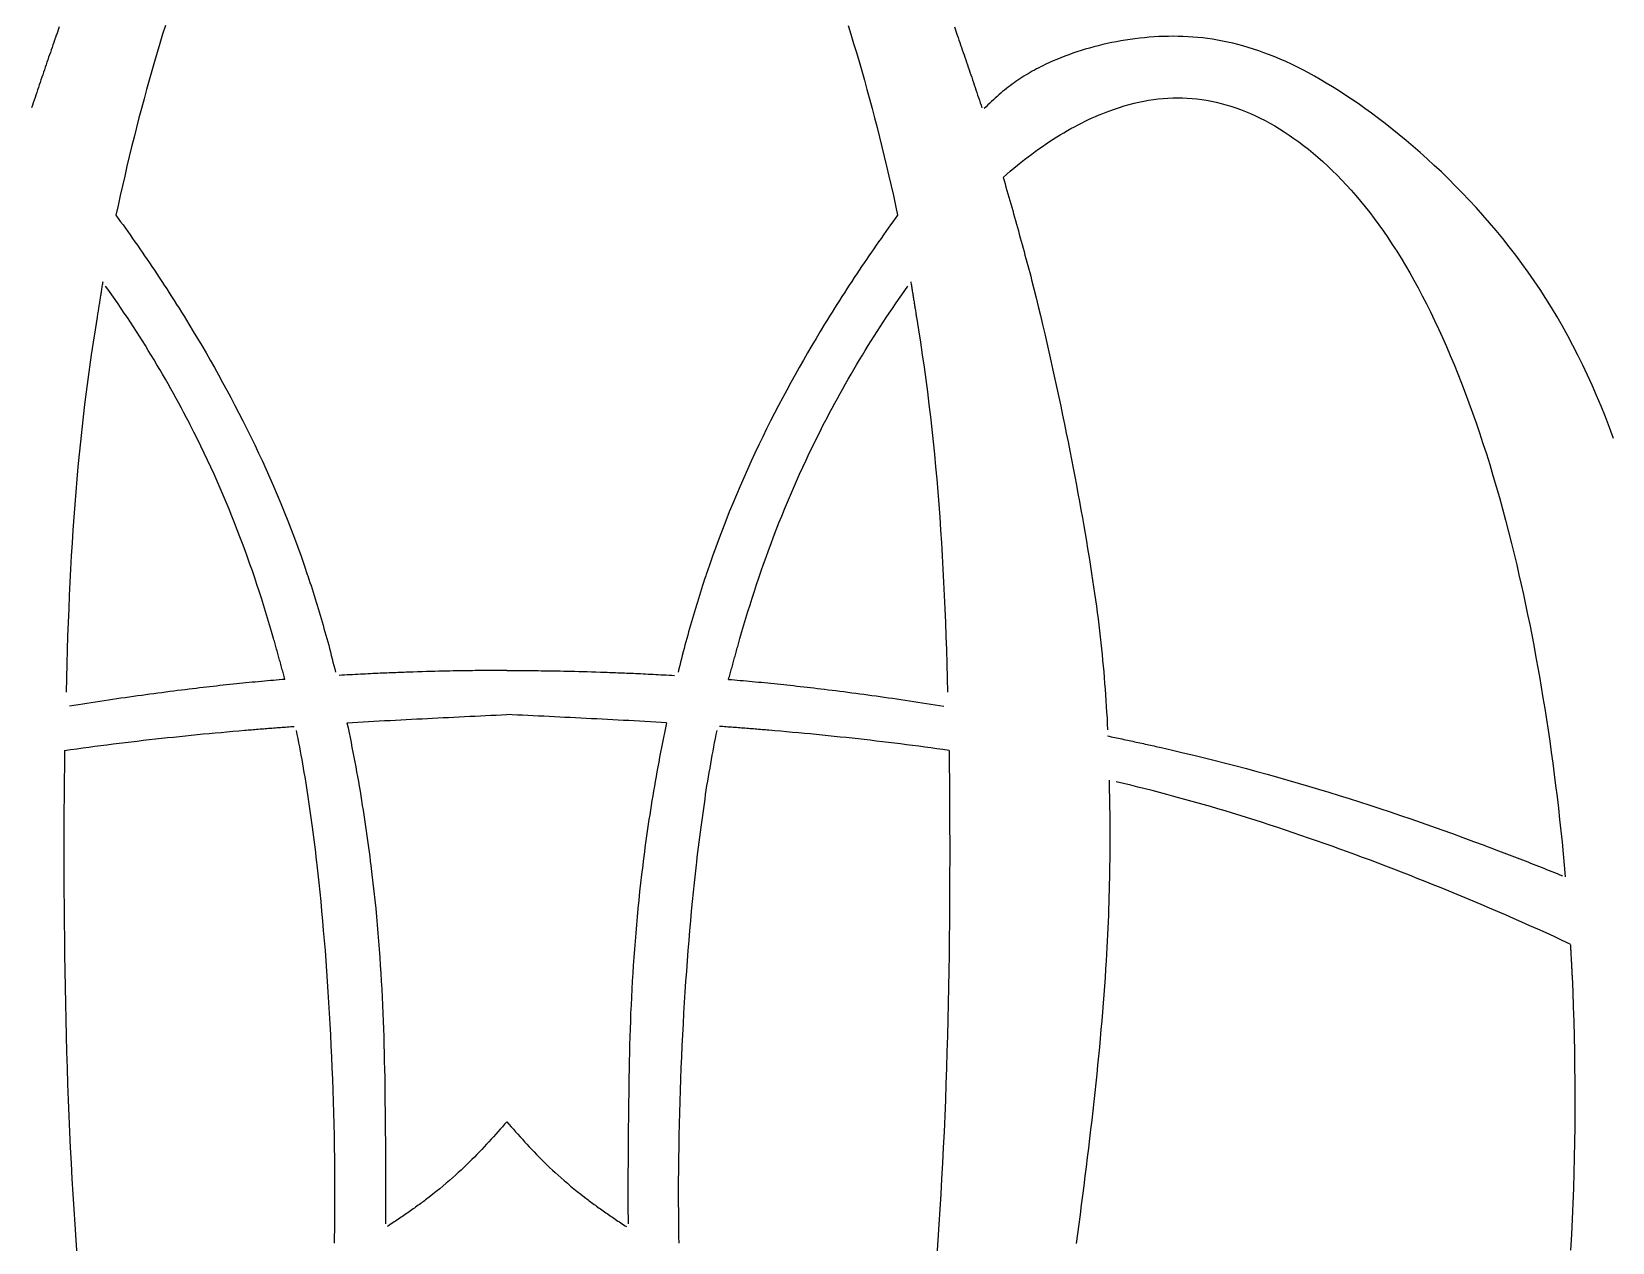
# Model space of a CAD drawing. Extents: x 13 to 113, y 0 to 127.
# Drawn here: x 58.95 to 71.37, y 92.66 to 102.17 of the extents above; entities that cross this region are included whole.
import ezdxf

# ---------------------------------------------------------------- set-up
doc = ezdxf.new("R2010")
doc.units = 0
doc.layers.add('Layer_1', color=7, linetype='CONTINUOUS')

msp = doc.modelspace()

# ---------------------------------------------------------------- linework, layer by layer
at = {"layer": 'Layer_1', "color": 7}
for points in [[(59.167725, 102.202793), (59.148242, 102.146826), (59.145268, 102.137441), (59.138575, 102.11833), (59.131882, 102.09918), (59.125189, 102.079991), (59.118497, 102.060761), (59.111804, 102.041492), (59.105111, 102.022183), (59.098419, 102.002835), (59.091726, 101.983446), (59.085033, 101.964017), (59.07834, 101.944548), (59.071648, 101.925037), (59.064955, 101.905486), (59.058262, 101.885895), (59.051569, 101.866262), (59.044877, 101.846587), (59.038184, 101.826872), (59.031491, 101.807115), (59.024798, 101.787317), (59.018106, 101.767476), (59.011413, 101.747594), (59.00472, 101.727669), (58.998028, 101.707703), (58.991335, 101.687694), (58.984642, 101.667642), (58.977949, 101.647547), (58.971257, 101.627409), (58.964564, 101.607229), (58.957871, 101.587005), (58.951178, 101.566738)], [(60.002161, 102.214877), (59.980446, 102.144584), (59.958881, 102.073673), (59.937539, 102.00217), (59.916419, 101.930106), (59.895523, 101.857508), (59.87485, 101.784407), (59.8544, 101.710829), (59.834173, 101.636804), (59.814244, 101.562361), (59.794537, 101.487529), (59.775128, 101.412336), (59.755942, 101.33681), (59.737054, 101.260982), (59.718463, 101.184878), (59.70017, 101.108528), (59.682174, 101.031961), (59.664475, 100.955204), (59.647148, 100.878288), (59.630119, 100.801241), (59.613387, 100.724091)], [(65.365509, 102.214877), (65.387223, 102.144584), (65.408789, 102.073673), (65.430131, 102.00217), (65.45125, 101.930106), (65.472146, 101.857508), (65.49282, 101.784407), (65.51327, 101.710829), (65.533422, 101.636804), (65.553352, 101.562361), (65.573058, 101.487529), (65.592467, 101.412336), (65.611653, 101.33681), (65.630541, 101.260982), (65.649132, 101.184878), (65.667426, 101.108528), (65.685422, 101.031961), (65.70312, 100.955204), (65.720521, 100.878288), (65.737551, 100.801241), (65.754282, 100.724091)], [(66.199795, 102.202793), (66.219279, 102.146826), (66.222253, 102.137441), (66.228946, 102.11833), (66.235639, 102.09918), (66.242331, 102.079991), (66.249024, 102.060761), (66.255717, 102.041492), (66.26241, 102.022183), (66.269102, 102.002835), (66.275795, 101.983446), (66.282488, 101.964017), (66.289181, 101.944548), (66.295873, 101.925037), (66.302566, 101.905486), (66.309259, 101.885895), (66.315951, 101.866262), (66.322644, 101.846587), (66.329337, 101.826872), (66.33603, 101.807115), (66.342722, 101.787317), (66.349415, 101.767476), (66.356108, 101.747594), (66.362801, 101.727669), (66.369493, 101.707703), (66.376186, 101.687694), (66.382879, 101.667642), (66.389572, 101.647547), (66.396264, 101.627409), (66.402957, 101.607229), (66.40965, 101.587005), (66.416342, 101.566738)], [(71.378424, 98.972336), (71.346448, 99.057849), (71.313653, 99.14224), (71.279967, 99.225517), (71.245462, 99.307687), (71.210065, 99.388758), (71.173701, 99.468734), (71.136445, 99.547624), (71.098222, 99.625435), (71.058958, 99.702174), (71.018727, 99.777848), (70.977455, 99.852463), (70.935142, 99.926027), (70.891714, 99.998547), (70.847244, 100.07003), (70.801659, 100.140479), (70.755033, 100.209884), (70.707366, 100.27823), (70.658807, 100.345503), (70.609355, 100.411688), (70.559085, 100.476772), (70.508071, 100.540739), (70.456389, 100.603574), (70.404037, 100.665262), (70.351164, 100.72579), (70.297771, 100.785142), (70.243932, 100.843305), (70.18972, 100.900262), (70.135137, 100.956001), (70.080331, 101.010506), (70.025302, 101.063762), (69.970124, 101.115756), (69.914872, 101.166472), (69.85962, 101.215896), (69.804442, 101.264012), (69.749339, 101.310807), (69.694384, 101.356266), (69.639652, 101.400374), (69.585218, 101.443117), (69.531155, 101.48448), (69.477465, 101.524448), (69.424295, 101.563007), (69.371645, 101.600143), (69.319591, 101.63584), (69.268205, 101.670084), (69.217489, 101.702874), (69.169153, 101.733201), (69.121411, 101.762203), (69.074265, 101.789905), (69.027713, 101.816329), (68.981756, 101.841497), (68.93632, 101.86543), (68.891404, 101.888154), (68.847009, 101.909689), (68.803135, 101.930058), (68.759706, 101.949284), (68.716724, 101.96739), (68.674188, 101.984397), (68.632024, 102.000328), (68.590306, 102.015206), (68.548885, 102.029054), (68.507836, 102.041893), (68.467085, 102.053747), (68.426706, 102.064638), (68.386624, 102.074589), (68.346765, 102.083622), (68.307129, 102.091759), (68.26779, 102.099025), (68.228601, 102.105442), (68.189634, 102.111027), (68.150891, 102.115809), (68.112222, 102.119809), (68.073701, 102.123052), (68.035255, 102.12555), (67.996958, 102.127335), (67.958735, 102.128428), (67.920512, 102.128856), (67.882363, 102.128627), (67.844289, 102.127757), (67.806289, 102.126255), (67.768438, 102.124135), (67.730736, 102.121406), (67.693182, 102.11809), (67.655777, 102.114193), (67.618595, 102.109731), (67.581637, 102.104719), (67.544901, 102.099171), (67.508463, 102.093096), (67.472322, 102.086507), (67.436404, 102.07942), (67.400858, 102.071849), (67.36561, 102.063804), (67.330733, 102.055301), (67.296229, 102.046351), (67.262096, 102.036968), (67.228409, 102.027167), (67.195168, 102.016959), (67.162374, 102.006357), (67.130026, 101.995376), (67.098124, 101.984028), (67.066742, 101.972327), (67.035881, 101.960285), (67.005541, 101.947917), (66.975795, 101.935234), (66.946645, 101.922251), (66.918089, 101.908981), (66.890128, 101.895436), (66.881354, 101.891056), (66.863729, 101.882063), (66.846328, 101.87295), (66.82915, 101.863714), (66.812195, 101.854346), (66.795463, 101.844842), (66.778955, 101.835197), (66.762669, 101.825405), (66.746607, 101.81546), (66.730693, 101.805356), (66.714928, 101.795087), (66.699311, 101.784649), (66.683844, 101.774035), (66.668525, 101.763239), (66.653354, 101.752257), (66.638259, 101.741081), (66.623311, 101.729707), (66.608439, 101.71813), (66.593715, 101.706341), (66.579065, 101.694338), (66.564415, 101.682114), (66.54984, 101.669663), (66.535339, 101.65698), (66.520838, 101.644058), (66.506412, 101.630893), (66.491985, 101.617478), (66.477559, 101.603808), (66.463132, 101.589877), (66.448706, 101.575679), (66.434205, 101.56121)], [(66.582776, 101.021275), (66.610885, 101.045959), (66.638995, 101.070134), (66.667104, 101.0938), (66.695214, 101.11696), (66.723323, 101.139612), (66.751433, 101.161759), (66.779542, 101.183402), (66.807652, 101.204541), (66.835687, 101.225179), (66.863722, 101.245314), (66.891757, 101.26495), (66.919792, 101.284086), (66.947827, 101.302724), (66.975862, 101.320864), (67.003823, 101.338508), (67.031784, 101.355657), (67.059745, 101.372313), (67.087631, 101.388474), (67.115517, 101.404144), (67.143329, 101.419322), (67.171141, 101.434011), (67.198953, 101.448211), (67.226691, 101.461922), (67.254429, 101.475146), (67.282092, 101.487885), (67.309755, 101.500138), (67.337344, 101.511907), (67.364933, 101.523193), (67.392448, 101.533997), (67.419888, 101.54432), (67.458334, 101.557981), (67.496706, 101.570692), (67.535003, 101.582444), (67.573226, 101.593228), (67.611375, 101.603036), (67.649449, 101.611858), (67.687523, 101.619687), (67.725523, 101.626514), (67.763523, 101.632329), (67.801448, 101.637125), (67.839374, 101.640888), (67.877299, 101.643617), (67.915225, 101.645298), (67.95315, 101.645922), (67.991076, 101.645481), (68.029001, 101.643964), (68.066927, 101.641369), (68.104852, 101.63768), (68.142852, 101.632891), (68.180852, 101.626994), (68.218926, 101.619982), (68.257, 101.611843), (68.295149, 101.602568), (68.333372, 101.59215), (68.371669, 101.580578), (68.410041, 101.567845), (68.448487, 101.553943), (68.487007, 101.53886), (68.525602, 101.52259), (68.564345, 101.505124), (68.603163, 101.486456), (68.640791, 101.467258), (68.678494, 101.446918), (68.716196, 101.425431), (68.753973, 101.40279), (68.79175, 101.378987), (68.829601, 101.354016), (68.867452, 101.327871), (68.905303, 101.300545), (68.94308, 101.272031), (68.980857, 101.242322), (69.018559, 101.211412), (69.056187, 101.179293), (69.093815, 101.14596), (69.131294, 101.111405), (69.168699, 101.075621), (69.20603, 101.038603), (69.243212, 101.000342), (69.280245, 100.960834), (69.317129, 100.920069), (69.353865, 100.878043), (69.390377, 100.834748), (69.426741, 100.790177), (69.462882, 100.744324), (69.4988, 100.697183), (69.53442, 100.648746), (69.569891, 100.599006), (69.605066, 100.547957), (69.639942, 100.495592), (69.674521, 100.441904), (69.708877, 100.386888), (69.742861, 100.330537), (69.776623, 100.272786), (69.810086, 100.21371), (69.843178, 100.153315), (69.875972, 100.09161), (69.908395, 100.028603), (69.94052, 99.964302), (69.972273, 99.898714), (70.003655, 99.831848), (70.034739, 99.763712), (70.065451, 99.694313), (70.095792, 99.623661), (70.125835, 99.551763), (70.155506, 99.478626), (70.184731, 99.404259), (70.213658, 99.32867), (70.242214, 99.251867), (70.270323, 99.173858), (70.298061, 99.094652), (70.325427, 99.014255), (70.352421, 98.932676), (70.378969, 98.849923), (70.405145, 98.766005), (70.430874, 98.680928), (70.456232, 98.594702), (70.481144, 98.507334), (70.50561, 98.418832), (70.529704, 98.329204), (70.553351, 98.238458), (70.576553, 98.146603), (70.599308, 98.053646), (70.617304, 97.977943), (70.635077, 97.901541), (70.652478, 97.824451), (70.669656, 97.746686), (70.686537, 97.66826), (70.703046, 97.589183), (70.719257, 97.50947), (70.735171, 97.429131), (70.750787, 97.348181), (70.766032, 97.266631), (70.780979, 97.184493), (70.795628, 97.101781), (70.809906, 97.018506), (70.823887, 96.934681), (70.83757, 96.85032), (70.850881, 96.765432), (70.86382, 96.680034), (70.876462, 96.594135), (70.888732, 96.507749), (70.90063, 96.420887), (70.912156, 96.333562), (70.923311, 96.245789), (70.934094, 96.157577), (70.944579, 96.068941), (70.954618, 95.979891), (70.964285, 95.890442), (70.973581, 95.800606), (70.982504, 95.710394), (70.991056, 95.619819), (70.999162, 95.528894)], [(66.582776, 101.021275), (66.590361, 100.995592), (66.597946, 100.969837), (66.605457, 100.94401), (66.613042, 100.918109), (66.620553, 100.892136), (66.628063, 100.866091), (66.635574, 100.839971), (66.643085, 100.813777), (66.650596, 100.787509), (66.658032, 100.761166), (66.665468, 100.734747), (66.672905, 100.708253), (66.680341, 100.681683), (66.687777, 100.655037), (66.695214, 100.628315), (66.70265, 100.601515), (66.710087, 100.574638), (66.717523, 100.547682), (66.724959, 100.520649), (66.732396, 100.493537), (66.739832, 100.466346), (66.747268, 100.439076), (66.754705, 100.411727), (66.762141, 100.384297), (66.769577, 100.356788), (66.777014, 100.329197), (66.78445, 100.301525), (66.791887, 100.273772), (66.799323, 100.245937), (66.806759, 100.218019), (66.824755, 100.146277), (66.842008, 100.076468), (66.859111, 100.006265), (66.876066, 99.935725), (66.892872, 99.864902), (66.909456, 99.793854), (66.92589, 99.722635), (66.942176, 99.651301), (66.958238, 99.579908), (66.974078, 99.508512), (66.989768, 99.437169), (67.005162, 99.365934), (67.020406, 99.294864), (67.035353, 99.224014), (67.050077, 99.15344), (67.064578, 99.083197), (67.078782, 99.013343), (67.092762, 98.943931), (67.106445, 98.875019), (67.119905, 98.806661), (67.133067, 98.738914), (67.145858, 98.671834), (67.158351, 98.605476), (67.170547, 98.539896), (67.182445, 98.475149), (67.194045, 98.411293), (67.205274, 98.348382), (67.216206, 98.286472), (67.226766, 98.22562), (67.236953, 98.165881), (67.246769, 98.107309), (67.251231, 98.078987), (67.260452, 98.022217), (67.269376, 97.966582), (67.277928, 97.912026), (67.286108, 97.858489), (67.29399, 97.805916), (67.301501, 97.754247), (67.308937, 97.703426), (67.31563, 97.653394), (67.322323, 97.604095), (67.328272, 97.55547), (67.334221, 97.507461), (67.34017, 97.460011), (67.345376, 97.413063), (67.350581, 97.366558), (67.355787, 97.320439), (67.360248, 97.274648), (67.36471, 97.229127), (67.369172, 97.183819), (67.37289, 97.138666), (67.376608, 97.093609), (67.380327, 97.048597), (67.384045, 97.003562), (67.387019, 96.958453), (67.389994, 96.913211), (67.392968, 96.867774), (67.395943, 96.822093), (67.398917, 96.776106), (67.401148, 96.729755), (67.403379, 96.682981)], [(59.613811, 100.724095), (59.632179, 100.698919), (59.650621, 100.673491), (59.669138, 100.647812), (59.687729, 100.621885), (59.706394, 100.595713), (59.725134, 100.569298), (59.743948, 100.542641), (59.762836, 100.515746), (59.781799, 100.488614), (59.800761, 100.461249), (59.819799, 100.433653), (59.83891, 100.405827), (59.858096, 100.377775), (59.877282, 100.349497), (59.896542, 100.320998), (59.915802, 100.292279), (59.935062, 100.263343), (59.954397, 100.234192), (59.973731, 100.204829), (59.993066, 100.175255), (60.012475, 100.145473), (60.031884, 100.115486), (60.051293, 100.085296), (60.070702, 100.054905), (60.090111, 100.024316), (60.10952, 99.99353), (60.128928, 99.962551), (60.148263, 99.93138), (60.167598, 99.90002), (60.186932, 99.868474), (60.221437, 99.811615), (60.254752, 99.756085), (60.287992, 99.7), (60.321084, 99.64336), (60.354027, 99.586165), (60.386822, 99.528415), (60.419467, 99.470109), (60.451964, 99.411249), (60.484238, 99.351834), (60.516363, 99.291864), (60.548265, 99.231339), (60.579944, 99.17026), (60.611326, 99.108626), (60.642484, 99.046437), (60.673345, 98.983694), (60.703909, 98.920395), (60.734175, 98.856544), (60.764143, 98.792138), (60.79374, 98.727178), (60.822965, 98.661663), (60.851818, 98.595594), (60.880299, 98.528972), (60.908409, 98.461796), (60.936072, 98.394065), (60.963289, 98.325781), (60.99006, 98.256944), (61.016385, 98.187553), (61.042263, 98.117609), (61.067621, 98.04711), (61.092459, 97.976059), (61.116776, 97.904454), (61.121238, 97.892012), (61.129641, 97.866633), (61.13797, 97.841186), (61.146224, 97.815675), (61.154404, 97.790101), (61.162584, 97.764464), (61.17069, 97.738769), (61.178721, 97.713017), (61.186678, 97.687209), (61.19456, 97.661347), (61.202368, 97.635434), (61.210102, 97.609471), (61.217762, 97.58346), (61.225347, 97.557402), (61.232932, 97.531302), (61.240443, 97.50516), (61.247879, 97.478976), (61.255315, 97.452754), (61.262752, 97.426497), (61.270188, 97.400204), (61.277625, 97.373879), (61.285061, 97.347525), (61.291754, 97.321141), (61.298446, 97.29473), (61.305139, 97.268296), (61.311832, 97.241836), (61.318525, 97.215358), (61.325217, 97.188859), (61.33191, 97.162343), (61.338603, 97.135812)], [(65.753859, 100.724095), (65.735491, 100.698919), (65.717048, 100.673491), (65.698532, 100.647812), (65.679941, 100.621885), (65.661276, 100.595713), (65.642536, 100.569298), (65.623722, 100.542641), (65.604834, 100.515746), (65.585871, 100.488614), (65.566908, 100.461249), (65.547871, 100.433653), (65.52876, 100.405827), (65.509574, 100.377775), (65.490388, 100.349497), (65.471128, 100.320998), (65.451868, 100.292279), (65.432607, 100.263343), (65.413273, 100.234192), (65.393938, 100.204829), (65.374604, 100.175255), (65.355269, 100.145473), (65.33586, 100.115486), (65.316451, 100.085296), (65.297042, 100.054905), (65.277633, 100.024316), (65.258224, 99.99353), (65.238815, 99.962551), (65.219481, 99.93138), (65.200146, 99.90002), (65.180812, 99.868474), (65.146307, 99.811615), (65.112992, 99.756085), (65.079752, 99.7), (65.04666, 99.64336), (65.013717, 99.586165), (64.980922, 99.528415), (64.948276, 99.470109), (64.91578, 99.411249), (64.883431, 99.351834), (64.851306, 99.291864), (64.819404, 99.231339), (64.787725, 99.17026), (64.756344, 99.108626), (64.725185, 99.046437), (64.694324, 98.983694), (64.663761, 98.920395), (64.633495, 98.856544), (64.603601, 98.792138), (64.574004, 98.727178), (64.544779, 98.661663), (64.515926, 98.595594), (64.487445, 98.528972), (64.45941, 98.461796), (64.431746, 98.394065), (64.404529, 98.325781), (64.377758, 98.256944), (64.351433, 98.187553), (64.325555, 98.117609), (64.300197, 98.04711), (64.275359, 97.976059), (64.251042, 97.904454), (64.246581, 97.892012), (64.238177, 97.866633), (64.229849, 97.841186), (64.221594, 97.815675), (64.213414, 97.790101), (64.205234, 97.764464), (64.197129, 97.738769), (64.189097, 97.713017), (64.181141, 97.687209), (64.173258, 97.661347), (64.16545, 97.635434), (64.157716, 97.609471), (64.150056, 97.58346), (64.142471, 97.557402), (64.134886, 97.531302), (64.127376, 97.50516), (64.119939, 97.478976), (64.112503, 97.452754), (64.105066, 97.426497), (64.09763, 97.400204), (64.090194, 97.373879), (64.082757, 97.347525), (64.076065, 97.321141), (64.069372, 97.29473), (64.062679, 97.268296), (64.055986, 97.241836), (64.049294, 97.215358), (64.042601, 97.188859), (64.035908, 97.162343), (64.029215, 97.135812)], [(59.510022, 100.2023), (59.508534, 100.192978), (59.507047, 100.183655), (59.50556, 100.174334), (59.504073, 100.165014), (59.502585, 100.155695), (59.501098, 100.146378), (59.499611, 100.137061), (59.498123, 100.127747), (59.496636, 100.118432), (59.495149, 100.109121), (59.493662, 100.09981), (59.492174, 100.090501), (59.490687, 100.081195), (59.4892, 100.07189), (59.487713, 100.062586), (59.486225, 100.053285), (59.484738, 100.043986), (59.483251, 100.034689), (59.481763, 100.025395), (59.480276, 100.016104), (59.478789, 100.006814), (59.477302, 99.997527), (59.475814, 99.988243), (59.474327, 99.978962), (59.47284, 99.969683), (59.471353, 99.960409), (59.469865, 99.951137), (59.468378, 99.941868), (59.466891, 99.932603), (59.465403, 99.92334), (59.449415, 99.824943), (59.434096, 99.726853), (59.419447, 99.62901), (59.405466, 99.531356), (59.392081, 99.433831), (59.379365, 99.336376), (59.367243, 99.238932), (59.355717, 99.14144), (59.344711, 99.043841), (59.3343, 98.946075), (59.32441, 98.848083), (59.31504, 98.749807), (59.306191, 98.651185), (59.297788, 98.552162), (59.289905, 98.452675), (59.282469, 98.352666), (59.275776, 98.252076), (59.269083, 98.150847), (59.263134, 98.048917), (59.257185, 97.94623), (59.25198, 97.842724), (59.246774, 97.738342), (59.242312, 97.633023), (59.23785, 97.52671), (59.234132, 97.419342), (59.230414, 97.31086), (59.22744, 97.201205), (59.224465, 97.090319), (59.22149, 96.978141)], [(60.941307, 97.07991), (60.938333, 97.090655), (60.935358, 97.101394), (60.932384, 97.112132), (60.929409, 97.122862), (60.926435, 97.133593), (60.92346, 97.144316), (60.920485, 97.155037), (60.917511, 97.165755), (60.914536, 97.17647), (60.911562, 97.187182), (60.908587, 97.197892), (60.905613, 97.208599), (60.902638, 97.219307), (60.899664, 97.230013), (60.896689, 97.240718), (60.893715, 97.251424), (60.89074, 97.262128), (60.887765, 97.272834), (60.884791, 97.28354), (60.881816, 97.294248), (60.878842, 97.304955), (60.875867, 97.315665), (60.872893, 97.326377), (60.869918, 97.337092), (60.866944, 97.34781), (60.863969, 97.35853), (60.860994, 97.369254), (60.85802, 97.379982), (60.855045, 97.390714), (60.852071, 97.40145), (60.836454, 97.455454), (60.821061, 97.507792), (60.805296, 97.560259), (60.789234, 97.612855), (60.772799, 97.66558), (60.756067, 97.71843), (60.738889, 97.771407), (60.721339, 97.824507), (60.703418, 97.87773), (60.685124, 97.931075), (60.666459, 97.984541), (60.647422, 98.038126), (60.627939, 98.09183), (60.608009, 98.145652), (60.587634, 98.19959), (60.566886, 98.253642), (60.545692, 98.307809), (60.524053, 98.362087), (60.501892, 98.416478), (60.479286, 98.470979), (60.456233, 98.52559), (60.43266, 98.580309), (60.408566, 98.635135), (60.384026, 98.690066), (60.358965, 98.745102), (60.333384, 98.800242), (60.307282, 98.855484), (60.280586, 98.910827), (60.253369, 98.96627), (60.225631, 99.021812), (60.197298, 99.077453), (60.187705, 99.096056), (60.167999, 99.133956), (60.14807, 99.171887), (60.127843, 99.209837), (60.107393, 99.247796), (60.08672, 99.285754), (60.065823, 99.323699), (60.04463, 99.36162), (60.023213, 99.399507), (60.001648, 99.437349), (59.979859, 99.475135), (59.957847, 99.512854), (59.935613, 99.550494), (59.913229, 99.588046), (59.890623, 99.625498), (59.867867, 99.662839), (59.844889, 99.700059), (59.821762, 99.737147), (59.798412, 99.774091), (59.774913, 99.810882), (59.751265, 99.847508), (59.727469, 99.883958), (59.703523, 99.920221), (59.67943, 99.956287), (59.655187, 99.992144), (59.63087, 100.027782), (59.606404, 100.06319), (59.58179, 100.098356), (59.557101, 100.133271), (59.532264, 100.167923)], [(64.42637, 97.07991), (64.429344, 97.090655), (64.432319, 97.101394), (64.435293, 97.112132), (64.438268, 97.122862), (64.441242, 97.133593), (64.444217, 97.144316), (64.447192, 97.155037), (64.450166, 97.165755), (64.453141, 97.17647), (64.456115, 97.187182), (64.45909, 97.197892), (64.462064, 97.208599), (64.465039, 97.219307), (64.468013, 97.230013), (64.470988, 97.240718), (64.473962, 97.251424), (64.476937, 97.262128), (64.479912, 97.272834), (64.482886, 97.28354), (64.485861, 97.294248), (64.488835, 97.304955), (64.49181, 97.315665), (64.494784, 97.326377), (64.497759, 97.337092), (64.500733, 97.34781), (64.503708, 97.35853), (64.506683, 97.369254), (64.509657, 97.379982), (64.512632, 97.390714), (64.515606, 97.40145), (64.531223, 97.455454), (64.546616, 97.507792), (64.562381, 97.560259), (64.578443, 97.612855), (64.594878, 97.66558), (64.611684, 97.71843), (64.628862, 97.771407), (64.646412, 97.824507), (64.664334, 97.87773), (64.682627, 97.931075), (64.701292, 97.984541), (64.720404, 98.038126), (64.739887, 98.09183), (64.759817, 98.145652), (64.780192, 98.19959), (64.80094, 98.253642), (64.822133, 98.307809), (64.843773, 98.362087), (64.865934, 98.416478), (64.88854, 98.470979), (64.911593, 98.52559), (64.935166, 98.580309), (64.95926, 98.635135), (64.9838, 98.690066), (65.008861, 98.745102), (65.034442, 98.800242), (65.060543, 98.855484), (65.087166, 98.910827), (65.114383, 98.96627), (65.14212, 99.021812), (65.170453, 99.077453), (65.180046, 99.096056), (65.199752, 99.133956), (65.219682, 99.171887), (65.239909, 99.209837), (65.260359, 99.247796), (65.281106, 99.285754), (65.302002, 99.323699), (65.323196, 99.36162), (65.344538, 99.399507), (65.366178, 99.437349), (65.387967, 99.475135), (65.409978, 99.512854), (65.432213, 99.550494), (65.454597, 99.588046), (65.477203, 99.625498), (65.500033, 99.662839), (65.523011, 99.700059), (65.546138, 99.737147), (65.569414, 99.774091), (65.592913, 99.810882), (65.616561, 99.847508), (65.640357, 99.883958), (65.664302, 99.920221), (65.688396, 99.956287), (65.712639, 99.992144), (65.736956, 100.027782), (65.761421, 100.06319), (65.786036, 100.098356), (65.810724, 100.133271), (65.835562, 100.167923)], [(65.857655, 100.2023), (65.859143, 100.192978), (65.86063, 100.183655), (65.862117, 100.174334), (65.863604, 100.165014), (65.865092, 100.155695), (65.866579, 100.146378), (65.868066, 100.137061), (65.869554, 100.127747), (65.871041, 100.118432), (65.872528, 100.109121), (65.874015, 100.09981), (65.875503, 100.090501), (65.87699, 100.081195), (65.878477, 100.07189), (65.879964, 100.062586), (65.881452, 100.053285), (65.882939, 100.043986), (65.884426, 100.034689), (65.885914, 100.025395), (65.887401, 100.016104), (65.888888, 100.006814), (65.890375, 99.997527), (65.891863, 99.988243), (65.89335, 99.978962), (65.894837, 99.969683), (65.896324, 99.960409), (65.897812, 99.951137), (65.899299, 99.941868), (65.900786, 99.932603), (65.902274, 99.92334), (65.918262, 99.824943), (65.933581, 99.726853), (65.94823, 99.62901), (65.962211, 99.531356), (65.975522, 99.433831), (65.988238, 99.336376), (66.000359, 99.238932), (66.011886, 99.14144), (66.022892, 99.043841), (66.033302, 98.946075), (66.043193, 98.848083), (66.052563, 98.749807), (66.061412, 98.651185), (66.069741, 98.552162), (66.077623, 98.452675), (66.08506, 98.352666), (66.091752, 98.252076), (66.098445, 98.150847), (66.104394, 98.048917), (66.110343, 97.94623), (66.115549, 97.842724), (66.120754, 97.738342), (66.125216, 97.633023), (66.129678, 97.52671), (66.133396, 97.419342), (66.137114, 97.31086), (66.140089, 97.201205), (66.143063, 97.090319), (66.146038, 96.978141)], [(62.683939, 97.149038), (62.664307, 97.149038), (62.6446, 97.149034), (62.62482, 97.149025), (62.604965, 97.149007), (62.584886, 97.148977), (62.564585, 97.148933), (62.544061, 97.148872), (62.523239, 97.14879), (62.50212, 97.148685), (62.480629, 97.148554), (62.458766, 97.148394), (62.436382, 97.148201), (62.413552, 97.147974), (62.390202, 97.14771), (62.366257, 97.147405), (62.341717, 97.147056), (62.316508, 97.14666), (62.290555, 97.146216), (62.263858, 97.145719), (62.236418, 97.145167), (62.20816, 97.144556), (62.179009, 97.143885), (62.148966, 97.14315), (62.118031, 97.142332), (62.086055, 97.14144), (62.053037, 97.140473), (62.018979, 97.139432), (61.983805, 97.138317), (61.947515, 97.137127), (61.910036, 97.135863), (61.894271, 97.135309), (61.878283, 97.13474), (61.862071, 97.134155), (61.845637, 97.133553), (61.828979, 97.132934), (61.812173, 97.132296), (61.795144, 97.131639), (61.777892, 97.130961), (61.760416, 97.130262), (61.742717, 97.129541), (61.724796, 97.128798), (61.706725, 97.128054), (61.688358, 97.127236), (61.669841, 97.126418), (61.651101, 97.1256), (61.632139, 97.124708), (61.612953, 97.123816), (61.593544, 97.122923), (61.573912, 97.121957), (61.554131, 97.12099), (61.534127, 97.119949), (61.5139, 97.118908), (61.49345, 97.117792), (61.472777, 97.116677), (61.451881, 97.115487), (61.430762, 97.114297), (61.409419, 97.113033), (61.387854, 97.111769), (61.366065, 97.11043)], [(62.683731, 97.149038), (62.703363, 97.149038), (62.723069, 97.149034), (62.74285, 97.149025), (62.762705, 97.149007), (62.782783, 97.148977), (62.803084, 97.148933), (62.823609, 97.148872), (62.844431, 97.14879), (62.86555, 97.148685), (62.887041, 97.148554), (62.908978, 97.148394), (62.931287, 97.148201), (62.954117, 97.147974), (62.977467, 97.14771), (63.001412, 97.147405), (63.026027, 97.147056), (63.051236, 97.14666), (63.077189, 97.146216), (63.103886, 97.145719), (63.131326, 97.145167), (63.159584, 97.144556), (63.188735, 97.143885), (63.218778, 97.14315), (63.249713, 97.142332), (63.281689, 97.14144), (63.314707, 97.140473), (63.348765, 97.139432), (63.383939, 97.138317), (63.420229, 97.137127), (63.457708, 97.135863), (63.473473, 97.135309), (63.489461, 97.13474), (63.505673, 97.134155), (63.522107, 97.133553), (63.538765, 97.132934), (63.555571, 97.132296), (63.5726, 97.131639), (63.589852, 97.130961), (63.607328, 97.130262), (63.625026, 97.129541), (63.642948, 97.128798), (63.661018, 97.128054), (63.679312, 97.127236), (63.697829, 97.126418), (63.716568, 97.1256), (63.735531, 97.124708), (63.754717, 97.123816), (63.774126, 97.122923), (63.793758, 97.121957), (63.813613, 97.12099), (63.833617, 97.119949), (63.853844, 97.118908), (63.874294, 97.117792), (63.894967, 97.116677), (63.915863, 97.115487), (63.936982, 97.114297), (63.958325, 97.113033), (63.97989, 97.111769), (64.001679, 97.11043)], [(60.941307, 97.07991), (60.918775, 97.078051), (60.89602, 97.076117), (60.873116, 97.074109), (60.850063, 97.072102), (60.826787, 97.070019), (60.803363, 97.067937), (60.779789, 97.065781), (60.755993, 97.06355), (60.732048, 97.061319), (60.70788, 97.059014), (60.683563, 97.056634), (60.659097, 97.054254), (60.634408, 97.0518), (60.609571, 97.049272), (60.584585, 97.046744), (60.559375, 97.044141), (60.534017, 97.041464), (60.508511, 97.038787), (60.482781, 97.036035), (60.456902, 97.033209), (60.430875, 97.030384), (60.404624, 97.027483), (60.378225, 97.024509), (60.351603, 97.021534), (60.324832, 97.018485), (60.297913, 97.015362), (60.27077, 97.012165), (60.243478, 97.008967), (60.216038, 97.005695), (60.188375, 97.002349), (60.158406, 96.998705), (60.128215, 96.994987), (60.0978, 96.991194), (60.067162, 96.987327), (60.036375, 96.983386), (60.005366, 96.97937), (59.974207, 96.97528), (59.942826, 96.971116), (59.911296, 96.966951), (59.879617, 96.962713), (59.847789, 96.9584), (59.815738, 96.954012), (59.783539, 96.94955), (59.751191, 96.945014), (59.718694, 96.940478), (59.686048, 96.935867), (59.653254, 96.931182), (59.62031, 96.926423), (59.587219, 96.92159), (59.553978, 96.916682), (59.520663, 96.911774), (59.487199, 96.906791), (59.453661, 96.901734), (59.419975, 96.896603), (59.386139, 96.891398), (59.352229, 96.886192), (59.318245, 96.880913), (59.284112, 96.875558), (59.249905, 96.87013)], [(64.42637, 97.07991), (64.448902, 97.078051), (64.471657, 97.076117), (64.494561, 97.074109), (64.517688, 97.072102), (64.540964, 97.070019), (64.564389, 97.067937), (64.588036, 97.065781), (64.611833, 97.06355), (64.635778, 97.061319), (64.659946, 97.059014), (64.684263, 97.056634), (64.708729, 97.054254), (64.733417, 97.0518), (64.758255, 97.049272), (64.783241, 97.046744), (64.80845, 97.044141), (64.833808, 97.041464), (64.859315, 97.038787), (64.885045, 97.036035), (64.910924, 97.033209), (64.936951, 97.030384), (64.963201, 97.027483), (64.9896, 97.024509), (65.016148, 97.021534), (65.042919, 97.018485), (65.069839, 97.015362), (65.096982, 97.012165), (65.124273, 97.008967), (65.151713, 97.005695), (65.179377, 97.002349), (65.209345, 96.998705), (65.239537, 96.994987), (65.269952, 96.991194), (65.300589, 96.987327), (65.331376, 96.983386), (65.362386, 96.97937), (65.393544, 96.97528), (65.424926, 96.971116), (65.456456, 96.966951), (65.488135, 96.962713), (65.520037, 96.9584), (65.552087, 96.954012), (65.584287, 96.94955), (65.616635, 96.945014), (65.649132, 96.940478), (65.681778, 96.935867), (65.714572, 96.931182), (65.747515, 96.926423), (65.780607, 96.92159), (65.813773, 96.916682), (65.847088, 96.911774), (65.880552, 96.906791), (65.914164, 96.901734), (65.947851, 96.896603), (65.981612, 96.891398), (66.015522, 96.886192), (66.049506, 96.880913), (66.083639, 96.875558), (66.117847, 96.87013)], [(61.428642, 96.738327), (61.471104, 96.74093), (61.513491, 96.743458), (61.555804, 96.745986), (61.598117, 96.74844), (61.640281, 96.750894), (61.682446, 96.753274), (61.724536, 96.755654), (61.766625, 96.757959), (61.808641, 96.760264), (61.850582, 96.762495), (61.892523, 96.764726), (61.93439, 96.766957), (61.976257, 96.769113), (62.018049, 96.77127), (62.059841, 96.773427), (62.101634, 96.775509), (62.143352, 96.777591), (62.18507, 96.779673), (62.226714, 96.781681), (62.268357, 96.783689), (62.310001, 96.785697), (62.35157, 96.787704), (62.39314, 96.789712), (62.434709, 96.79172), (62.476278, 96.793653), (62.517848, 96.795587), (62.559342, 96.79752), (62.600837, 96.799454), (62.642332, 96.801387), (62.683827, 96.803321)], [(61.428642, 96.738327), (61.436748, 96.699695), (61.444705, 96.6611), (61.452587, 96.622543), (61.460321, 96.58403), (61.467906, 96.545576), (61.475343, 96.507175), (61.482779, 96.46884), (61.490216, 96.430573), (61.497652, 96.392379), (61.504345, 96.354268), (61.511037, 96.316246), (61.51773, 96.278313), (61.524423, 96.240484), (61.531116, 96.202759), (61.537065, 96.165139), (61.543014, 96.127637), (61.548963, 96.090255), (61.554912, 96.053006), (61.560861, 96.015891), (61.56681, 95.97891), (61.572016, 95.942078), (61.577221, 95.905394), (61.582427, 95.868866), (61.587632, 95.832503), (61.592837, 95.79631), (61.598043, 95.760288), (61.602505, 95.724445), (61.606967, 95.688787), (61.611428, 95.653323), (61.61589, 95.618053), (61.624516, 95.547489), (61.632399, 95.480011), (61.63991, 95.413203), (61.647346, 95.347019), (61.654039, 95.281416), (61.659988, 95.21634), (61.665937, 95.151748), (61.671142, 95.087594), (61.676348, 95.023835), (61.681553, 94.960417), (61.686015, 94.897297), (61.690477, 94.834423), (61.694195, 94.771756), (61.697913, 94.709246), (61.701632, 94.646848), (61.704606, 94.584509), (61.707581, 94.522184), (61.710555, 94.45983), (61.712786, 94.397402), (61.715017, 94.334847), (61.717248, 94.272122), (61.718735, 94.20918), (61.720222, 94.145978), (61.72171, 94.082464), (61.723197, 94.018593), (61.724684, 93.954313), (61.725428, 93.889587), (61.726172, 93.824363), (61.726915, 93.758588), (61.727659, 93.692226), (61.728402, 93.625224), (61.728536, 93.61224), (61.728834, 93.585737), (61.729109, 93.55913), (61.729369, 93.532426), (61.729629, 93.505618), (61.729875, 93.478705), (61.730105, 93.451697), (61.730328, 93.424591), (61.730537, 93.397381), (61.730737, 93.370075), (61.730923, 93.342672), (61.731102, 93.315172), (61.731251, 93.287583), (61.731399, 93.259898), (61.731511, 93.232115), (61.731622, 93.204244), (61.731719, 93.176283), (61.731793, 93.148233), (61.731853, 93.120094), (61.731875, 93.091865), (61.731898, 93.063548), (61.731883, 93.035141), (61.73186, 93.006652), (61.731816, 92.978074), (61.731741, 92.949414), (61.731637, 92.920673), (61.731511, 92.891849), (61.731377, 92.862944), (61.731206, 92.833957), (61.731013, 92.804888)], [(63.939027, 96.738327), (63.896566, 96.74093), (63.854178, 96.743458), (63.811865, 96.745986), (63.769627, 96.74844), (63.727388, 96.750894), (63.685224, 96.753274), (63.643134, 96.755654), (63.601044, 96.757959), (63.559029, 96.760264), (63.517013, 96.762495), (63.475072, 96.764726), (63.433205, 96.766957), (63.391338, 96.769113), (63.349546, 96.77127), (63.307754, 96.773427), (63.266036, 96.775509), (63.224318, 96.777591), (63.1826, 96.779673), (63.140956, 96.781681), (63.099312, 96.783689), (63.057669, 96.785697), (63.016099, 96.787704), (62.97453, 96.789712), (62.932961, 96.79172), (62.891391, 96.793653), (62.849822, 96.795587), (62.808327, 96.79752), (62.766758, 96.799454), (62.725263, 96.801387), (62.683768, 96.803321)], [(63.939027, 96.738327), (63.930922, 96.699695), (63.92289, 96.6611), (63.915008, 96.622543), (63.907274, 96.58403), (63.899689, 96.545576), (63.892178, 96.507175), (63.884742, 96.46884), (63.877305, 96.430573), (63.869869, 96.392379), (63.863176, 96.354268), (63.856483, 96.316246), (63.849791, 96.278313), (63.843098, 96.240484), (63.836405, 96.202759), (63.830456, 96.165139), (63.824507, 96.127637), (63.818558, 96.090255), (63.812609, 96.053006), (63.80666, 96.015891), (63.800711, 95.97891), (63.795505, 95.942078), (63.7903, 95.905394), (63.785094, 95.868866), (63.779889, 95.832503), (63.774683, 95.79631), (63.769478, 95.760288), (63.765016, 95.724445), (63.760554, 95.688787), (63.756092, 95.653323), (63.751631, 95.618053), (63.743004, 95.547489), (63.735122, 95.480011), (63.727611, 95.413203), (63.720175, 95.347019), (63.713482, 95.281416), (63.707533, 95.21634), (63.701584, 95.151748), (63.696378, 95.087594), (63.691173, 95.023835), (63.685967, 94.960417), (63.681506, 94.897297), (63.677044, 94.834423), (63.673326, 94.771756), (63.669607, 94.709246), (63.665889, 94.646848), (63.662915, 94.584509), (63.65994, 94.522184), (63.656966, 94.45983), (63.654735, 94.397402), (63.652504, 94.334847), (63.650273, 94.272122), (63.648786, 94.20918), (63.647298, 94.145978), (63.645811, 94.082464), (63.644324, 94.018593), (63.642837, 93.954313), (63.642093, 93.889587), (63.641349, 93.824363), (63.640606, 93.758588), (63.639862, 93.692226), (63.639118, 93.625224), (63.638985, 93.61224), (63.638702, 93.585737), (63.638419, 93.55913), (63.638144, 93.532426), (63.637891, 93.505618), (63.637646, 93.478705), (63.637408, 93.451697), (63.637177, 93.424591), (63.636962, 93.397381), (63.636783, 93.370075), (63.63659, 93.342672), (63.636419, 93.315172), (63.636263, 93.287583), (63.636121, 93.259898), (63.636003, 93.232115), (63.635884, 93.204244), (63.635794, 93.176283), (63.635712, 93.148233), (63.635668, 93.120094), (63.635638, 93.091865), (63.635623, 93.063548), (63.635623, 93.035141), (63.63566, 93.006652), (63.635705, 92.978074), (63.635787, 92.949414), (63.635876, 92.920673), (63.636003, 92.891849), (63.636136, 92.862944), (63.636307, 92.833957), (63.636508, 92.804888)], [(59.209771, 96.521207), (59.257438, 96.528049), (59.305105, 96.534816), (59.352772, 96.541434), (59.400439, 96.547904), (59.448106, 96.554299), (59.495699, 96.560546), (59.543292, 96.566718), (59.590885, 96.572741), (59.638477, 96.57869), (59.685996, 96.584491), (59.733514, 96.590217), (59.780958, 96.595794), (59.828402, 96.601297), (59.875772, 96.606725), (59.923067, 96.612005), (59.970363, 96.617211), (60.017584, 96.622342), (60.06473, 96.627324), (60.111802, 96.632232), (60.1588, 96.637066), (60.205724, 96.641751), (60.252573, 96.646361), (60.299348, 96.650897), (60.346048, 96.655359), (60.392674, 96.659672), (60.439226, 96.663911), (60.485629, 96.668075), (60.531957, 96.672165), (60.578212, 96.676181), (60.624317, 96.680122), (60.637851, 96.681238), (60.651311, 96.682353), (60.664845, 96.683469), (60.678305, 96.684584), (60.691765, 96.6857), (60.705225, 96.686815), (60.718685, 96.687931), (60.732144, 96.689046), (60.745604, 96.690162), (60.759064, 96.691277), (60.772524, 96.692318), (60.785909, 96.693359), (60.799295, 96.6944), (60.81268, 96.695441), (60.826066, 96.696482), (60.839451, 96.697524), (60.852837, 96.698565), (60.866222, 96.699606), (60.879608, 96.700647), (60.892993, 96.701688), (60.906304, 96.702729), (60.919615, 96.703696), (60.932926, 96.704662), (60.946238, 96.705629), (60.959549, 96.706596), (60.97286, 96.707563), (60.986171, 96.708529), (60.999408, 96.709496), (61.012644, 96.710463)], [(61.330579, 92.654318), (61.330854, 92.671288), (61.331114, 92.688258), (61.331375, 92.70522), (61.331613, 92.722183), (61.331836, 92.739138), (61.332066, 92.756093), (61.332267, 92.773047), (61.332453, 92.789995), (61.332631, 92.806942), (61.332802, 92.823882), (61.332951, 92.840823), (61.3331, 92.857763), (61.333219, 92.874695), (61.333345, 92.891628), (61.333449, 92.908553), (61.333554, 92.925478), (61.333628, 92.942396), (61.333687, 92.959306), (61.333754, 92.976217), (61.333799, 92.993119), (61.333821, 93.010015), (61.333844, 93.02691), (61.333844, 93.043798), (61.33365, 93.137485), (61.333122, 93.227912), (61.332379, 93.318165), (61.330891, 93.408209), (61.329404, 93.498004), (61.327173, 93.587516), (61.324942, 93.676705), (61.322711, 93.765534), (61.319737, 93.853966), (61.316762, 93.941963), (61.313044, 94.029489), (61.309326, 94.116506), (61.305608, 94.202975), (61.301146, 94.288861), (61.296684, 94.374124), (61.292222, 94.45873), (61.287017, 94.542638), (61.281811, 94.625814), (61.276606, 94.708219), (61.270657, 94.789813), (61.264708, 94.870563), (61.258758, 94.950429), (61.252066, 95.029376), (61.245373, 95.107364), (61.23868, 95.184356), (61.231988, 95.260316), (61.224551, 95.335205), (61.217115, 95.408989), (61.209678, 95.481627), (61.202093, 95.553083), (61.19436, 95.62332), (61.192129, 95.643353), (61.187667, 95.683815), (61.183205, 95.723859), (61.178743, 95.763495), (61.173538, 95.80273), (61.168332, 95.84157), (61.163127, 95.880031), (61.157921, 95.918112), (61.152716, 95.95583), (61.14751, 95.993197), (61.142305, 96.030216), (61.137099, 96.066899), (61.131894, 96.103248), (61.126689, 96.139285), (61.121483, 96.175009), (61.116278, 96.210429), (61.111072, 96.245558), (61.105123, 96.280405), (61.099174, 96.314977), (61.093225, 96.349281), (61.087276, 96.383324), (61.081327, 96.417123), (61.075378, 96.450683), (61.069429, 96.484013), (61.063479, 96.517119), (61.05753, 96.550018), (61.051581, 96.582716), (61.044888, 96.615213), (61.038196, 96.647524), (61.031503, 96.679664)], [(64.037098, 92.654318), (64.036815, 92.671288), (64.036555, 92.688258), (64.036302, 92.70522), (64.036057, 92.722183), (64.035826, 92.739138), (64.035611, 92.756093), (64.035417, 92.773047), (64.035217, 92.789995), (64.035031, 92.806942), (64.034867, 92.823882), (64.034718, 92.840823), (64.03457, 92.857763), (64.034443, 92.874695), (64.034317, 92.891628), (64.03422, 92.908553), (64.034123, 92.925478), (64.034049, 92.942396), (64.033982, 92.959306), (64.033908, 92.976217), (64.033878, 92.993119), (64.033841, 93.010015), (64.033819, 93.02691), (64.033819, 93.043798), (64.034012, 93.137485), (64.034547, 93.227912), (64.035291, 93.318165), (64.036778, 93.408209), (64.038266, 93.498004), (64.040496, 93.587516), (64.042727, 93.676705), (64.044958, 93.765534), (64.047933, 93.853966), (64.050907, 93.941963), (64.054626, 94.029489), (64.058344, 94.116506), (64.062062, 94.202975), (64.066524, 94.288861), (64.070986, 94.374124), (64.075447, 94.45873), (64.080653, 94.542638), (64.085858, 94.625814), (64.091064, 94.708219), (64.097013, 94.789813), (64.102962, 94.870563), (64.108911, 94.950429), (64.115604, 95.029376), (64.122297, 95.107364), (64.128989, 95.184356), (64.135682, 95.260316), (64.143118, 95.335205), (64.150555, 95.408989), (64.157991, 95.481627), (64.165576, 95.553083), (64.17331, 95.62332), (64.175541, 95.643353), (64.180003, 95.683815), (64.184465, 95.723859), (64.188926, 95.763495), (64.194132, 95.80273), (64.199337, 95.84157), (64.204543, 95.880031), (64.209748, 95.918112), (64.214954, 95.95583), (64.220159, 95.993197), (64.225365, 96.030216), (64.23057, 96.066899), (64.235776, 96.103248), (64.240981, 96.139285), (64.246186, 96.175009), (64.251392, 96.210429), (64.256597, 96.245558), (64.262546, 96.280405), (64.268496, 96.314977), (64.274445, 96.349281), (64.280394, 96.383324), (64.286343, 96.417123), (64.292292, 96.450683), (64.298241, 96.484013), (64.30419, 96.517119), (64.310139, 96.550018), (64.316088, 96.582716), (64.322781, 96.615213), (64.329474, 96.647524), (64.336167, 96.679664)], [(66.157914, 96.521207), (66.110247, 96.528049), (66.062579, 96.534816), (66.014912, 96.541434), (65.967245, 96.547904), (65.919578, 96.554299), (65.871985, 96.560546), (65.824392, 96.566718), (65.7768, 96.572741), (65.729207, 96.57869), (65.681689, 96.584491), (65.63417, 96.590217), (65.586726, 96.595794), (65.539282, 96.601297), (65.491912, 96.606725), (65.444617, 96.612005), (65.397322, 96.617211), (65.350101, 96.622342), (65.302954, 96.627324), (65.255882, 96.632232), (65.208884, 96.637066), (65.161961, 96.641751), (65.115111, 96.646361), (65.068337, 96.650897), (65.021636, 96.655359), (64.97501, 96.659672), (64.928459, 96.663911), (64.882056, 96.668075), (64.835727, 96.672165), (64.789473, 96.676181), (64.743367, 96.680122), (64.729833, 96.681238), (64.716299, 96.682353), (64.702839, 96.683469), (64.689379, 96.684584), (64.675919, 96.6857), (64.66246, 96.686815), (64.649, 96.687931), (64.63554, 96.689046), (64.62208, 96.690162), (64.60862, 96.691277), (64.595235, 96.692318), (64.581775, 96.693359), (64.56839, 96.6944), (64.555004, 96.695441), (64.541619, 96.696482), (64.528233, 96.697524), (64.514848, 96.698565), (64.501462, 96.699606), (64.488077, 96.700647), (64.474766, 96.701688), (64.461455, 96.702729), (64.448143, 96.703696), (64.434832, 96.704662), (64.421521, 96.705629), (64.40821, 96.706596), (64.394899, 96.707563), (64.381588, 96.708529), (64.368277, 96.709496), (64.35504, 96.710463)], [(67.402993, 96.635727), (67.417196, 96.632753), (67.4314, 96.629778), (67.445603, 96.626804), (67.459806, 96.623829), (67.473936, 96.620855), (67.488065, 96.61788), (67.502194, 96.614905), (67.516323, 96.611931), (67.530452, 96.608956), (67.544581, 96.605907), (67.55871, 96.602859), (67.572839, 96.59981), (67.586968, 96.596761), (67.601023, 96.593712), (67.615078, 96.590663), (67.629133, 96.587614), (67.643187, 96.584565), (67.657242, 96.581516), (67.671223, 96.578467), (67.685203, 96.575418), (67.699183, 96.572295), (67.713164, 96.569172), (67.727144, 96.566048), (67.74105, 96.562925), (67.754956, 96.559802), (67.768862, 96.556679), (67.782768, 96.553555), (67.796674, 96.550432), (67.810506, 96.547309), (67.824337, 96.544186), (67.912525, 96.523899), (67.997181, 96.504029), (68.081286, 96.483891), (68.164879, 96.463479), (68.248017, 96.442783), (68.330695, 96.421798), (68.412993, 96.400515), (68.49492, 96.378927), (68.576519, 96.35702), (68.657828, 96.334785), (68.738877, 96.312215), (68.819703, 96.289304), (68.900358, 96.266036), (68.980857, 96.24241), (69.061251, 96.218413), (69.141564, 96.194037), (69.22184, 96.169274), (69.302108, 96.144116), (69.382428, 96.11855), (69.462793, 96.092567), (69.543277, 96.066161), (69.623909, 96.039323), (69.704713, 96.012046), (69.785732, 95.984324), (69.866989, 95.95614), (69.948551, 95.927487), (70.030426, 95.898359), (70.112657, 95.868747), (70.195298, 95.838638), (70.278362, 95.80803), (70.361895, 95.776908), (70.372008, 95.773116), (70.392607, 95.765397), (70.413206, 95.757641), (70.433804, 95.749855), (70.454477, 95.742039), (70.475151, 95.734194), (70.495898, 95.726311), (70.516646, 95.718399), (70.537393, 95.710457), (70.558215, 95.702485), (70.579037, 95.694484), (70.599859, 95.686452), (70.620755, 95.678391), (70.641651, 95.670308), (70.662547, 95.662195), (70.683443, 95.654052), (70.704414, 95.645887), (70.725384, 95.637692), (70.746355, 95.629467), (70.767326, 95.62122), (70.788371, 95.612951), (70.809415, 95.604652), (70.83046, 95.596331), (70.851505, 95.587987), (70.87255, 95.579614), (70.89367, 95.571218), (70.914789, 95.5628), (70.935908, 95.55436), (70.957027, 95.545897), (70.978147, 95.537413)], [(59.209771, 96.521207), (59.208283, 96.403347), (59.206796, 96.284255), (59.206053, 96.164018), (59.205309, 96.042724), (59.204781, 95.920456), (59.204513, 95.797304), (59.204491, 95.673352), (59.204751, 95.548686), (59.205272, 95.423394), (59.206015, 95.297562), (59.206759, 95.171275), (59.208246, 95.044621), (59.209734, 94.917685), (59.211964, 94.790554), (59.214195, 94.663314), (59.216426, 94.536052), (59.219401, 94.408853), (59.222375, 94.281804), (59.226094, 94.154992), (59.229812, 94.028502), (59.234274, 93.902422), (59.238735, 93.776836), (59.243941, 93.651832), (59.249146, 93.527496), (59.255095, 93.403916), (59.261045, 93.281175), (59.267737, 93.159362), (59.27443, 93.03856), (59.281866, 92.91886), (59.289377, 92.800346), (59.297706, 92.676649), (59.306183, 92.558344)], [(66.157914, 96.521207), (66.159401, 96.403347), (66.160888, 96.284255), (66.161632, 96.164018), (66.162376, 96.042724), (66.162911, 95.920456), (66.163179, 95.797304), (66.163194, 95.673352), (66.162941, 95.548686), (66.16242, 95.423394), (66.161676, 95.297562), (66.160933, 95.171275), (66.159446, 95.044621), (66.157958, 94.917685), (66.155727, 94.790554), (66.153496, 94.663314), (66.151266, 94.536052), (66.148291, 94.408853), (66.145316, 94.281804), (66.141598, 94.154992), (66.13788, 94.028502), (66.133418, 93.902422), (66.128956, 93.776836), (66.123751, 93.651832), (66.118546, 93.527496), (66.112596, 93.403916), (66.106647, 93.281175), (66.099955, 93.159362), (66.093262, 93.03856), (66.085826, 92.91886), (66.078389, 92.800346), (66.07006, 92.676649), (66.061583, 92.558344)], [(67.415701, 96.288524), (67.416445, 96.246211), (67.417189, 96.203534), (67.417932, 96.160492), (67.418676, 96.117093), (67.419323, 96.073338), (67.419866, 96.029225), (67.42029, 95.984756), (67.420595, 95.939937), (67.420773, 95.894768), (67.420855, 95.849257), (67.420788, 95.803405), (67.420602, 95.75721), (67.42029, 95.710681), (67.419843, 95.663817), (67.419241, 95.616618), (67.41852, 95.569092), (67.417776, 95.521239), (67.417032, 95.473059), (67.415545, 95.424559), (67.414058, 95.375739), (67.412571, 95.3266), (67.411083, 95.277148), (67.409596, 95.227384), (67.407365, 95.177307), (67.405134, 95.126926), (67.402903, 95.076239), (67.400672, 95.025248), (67.397698, 94.97396), (67.394723, 94.922373), (67.391749, 94.870497), (67.388031, 94.804537), (67.383569, 94.738115), (67.379107, 94.67124), (67.373902, 94.603918), (67.368696, 94.536158), (67.363491, 94.467974), (67.357542, 94.399366), (67.351592, 94.330349), (67.345643, 94.260938), (67.338951, 94.191133), (67.332258, 94.120948), (67.325565, 94.050392), (67.318129, 93.979471), (67.310692, 93.908194), (67.303033, 93.836574), (67.295225, 93.76462), (67.287193, 93.692338), (67.278939, 93.619737), (67.270536, 93.546823), (67.26191, 93.473612), (67.253135, 93.400111), (67.244137, 93.326328), (67.23499, 93.252276), (67.225695, 93.177957), (67.21625, 93.103388), (67.206658, 93.028575), (67.196916, 92.953524), (67.187026, 92.878248), (67.176986, 92.802755), (67.166873, 92.727055), (67.156611, 92.651139)], [(71.038292, 95.001318), (70.974785, 95.030684), (70.911204, 95.059827), (70.847624, 95.08874), (70.784043, 95.117422), (70.720387, 95.145866), (70.656732, 95.174072), (70.593151, 95.202033), (70.52957, 95.229748), (70.466063, 95.257211), (70.402631, 95.284413), (70.339273, 95.311355), (70.27599, 95.338037), (70.212781, 95.364451), (70.14972, 95.390597), (70.086808, 95.416468), (70.023971, 95.442057), (69.961357, 95.467363), (69.898891, 95.492386), (69.836649, 95.517119), (69.774555, 95.541555), (69.712685, 95.565694), (69.651037, 95.589535), (69.589687, 95.613071), (69.52856, 95.636295), (69.467656, 95.659206), (69.407124, 95.681798), (69.346815, 95.70407), (69.286878, 95.726015), (69.227238, 95.747632), (69.167896, 95.768915), (69.105728, 95.791008), (69.043932, 95.812737), (68.982507, 95.834102), (68.921455, 95.85511), (68.860774, 95.875761), (68.800391, 95.896062), (68.740305, 95.916014), (68.680516, 95.935623), (68.621025, 95.954899), (68.561832, 95.973839), (68.502862, 95.992445), (68.444189, 96.010723), (68.385739, 96.028682), (68.327512, 96.046321), (68.269508, 96.063648), (68.211653, 96.080662), (68.154021, 96.097372), (68.096538, 96.113777), (68.039204, 96.129884), (67.982018, 96.145694), (67.924981, 96.161213), (67.868093, 96.17645), (67.811279, 96.191405), (67.754614, 96.206084), (67.698023, 96.220489), (67.641432, 96.234618), (67.584916, 96.248486), (67.528474, 96.262095), (67.472032, 96.275443)], [(71.038292, 95.001318), (71.038798, 94.992848), (71.039296, 94.98437), (71.039809, 94.975893), (71.040307, 94.967416), (71.040806, 94.958931), (71.041296, 94.950446), (71.041795, 94.941953), (71.042285, 94.933461), (71.042769, 94.924969), (71.043245, 94.916469), (71.043735, 94.907969), (71.044211, 94.899469), (71.044687, 94.890962), (71.045156, 94.882455), (71.045632, 94.873948), (71.046093, 94.865433), (71.046554, 94.856918), (71.047007, 94.848404), (71.047461, 94.839882), (71.047915, 94.83136), (71.048353, 94.822838), (71.0488, 94.814316), (71.049231, 94.805786), (71.04967, 94.797256), (71.050101, 94.788727), (71.050532, 94.78019), (71.050941, 94.771653), (71.051358, 94.763116), (71.051782, 94.754579), (71.052176, 94.746035), (71.057381, 94.625919), (71.061843, 94.509442), (71.065561, 94.392609), (71.068536, 94.275424), (71.070767, 94.157889), (71.072254, 94.040006), (71.073741, 93.921778), (71.074217, 93.803209), (71.074001, 93.684301), (71.073258, 93.565056), (71.071771, 93.445477), (71.06954, 93.325568), (71.066565, 93.205331), (71.062847, 93.084768), (71.058385, 92.963883), (71.05318, 92.842679), (71.047231, 92.721156), (71.040538, 92.599321)], [(62.683939, 93.607035), (62.666687, 93.587395), (62.649434, 93.567756), (62.632107, 93.548102), (62.614706, 93.528425), (62.597156, 93.508726), (62.579458, 93.489005), (62.561611, 93.469246), (62.543615, 93.449451), (62.525395, 93.429611), (62.506953, 93.409718), (62.488214, 93.389766), (62.469177, 93.369755), (62.449842, 93.349677), (62.430136, 93.329532), (62.410057, 93.309305), (62.389533, 93.288996), (62.368637, 93.268598), (62.347294, 93.248111), (62.325431, 93.227527), (62.303048, 93.206839), (62.280144, 93.18604), (62.256719, 93.165121), (62.2327, 93.144084), (62.208011, 93.12292), (62.182728, 93.101629), (62.156775, 93.080198), (62.130078, 93.058625), (62.102712, 93.036903), (62.074603, 93.015033), (62.045675, 92.992999), (62.036231, 92.985934), (62.026712, 92.978795), (62.01712, 92.971657), (62.007452, 92.964518), (61.997711, 92.957379), (61.987895, 92.95024), (61.978004, 92.943027), (61.96804, 92.935813), (61.958, 92.9286), (61.947887, 92.921387), (61.937699, 92.914173), (61.927437, 92.90696), (61.9171, 92.899747), (61.906689, 92.892459), (61.896204, 92.885172), (61.885645, 92.877884), (61.875011, 92.870596), (61.864377, 92.863309), (61.853668, 92.856021), (61.842885, 92.848733), (61.832028, 92.841446), (61.821097, 92.834158), (61.810165, 92.82687), (61.79916, 92.819583), (61.788079, 92.812295), (61.776925, 92.805007), (61.76577, 92.79772), (61.754541, 92.790432), (61.743238, 92.783145)], [(62.683731, 93.607035), (62.700983, 93.587395), (62.718235, 93.567756), (62.735562, 93.548102), (62.752963, 93.528425), (62.770513, 93.508726), (62.788212, 93.489005), (62.806059, 93.469246), (62.824055, 93.449451), (62.842274, 93.429611), (62.860716, 93.409718), (62.879456, 93.389766), (62.898493, 93.369755), (62.917828, 93.349677), (62.937534, 93.329532), (62.957612, 93.309305), (62.978137, 93.288996), (62.999033, 93.268598), (63.020375, 93.248111), (63.042238, 93.227527), (63.064622, 93.206839), (63.087526, 93.18604), (63.111025, 93.165121), (63.135044, 93.144084), (63.159733, 93.12292), (63.185016, 93.101629), (63.210969, 93.080198), (63.237666, 93.058625), (63.265032, 93.036903), (63.293141, 93.015033), (63.322069, 92.992999), (63.331513, 92.985934), (63.341031, 92.978795), (63.350624, 92.971657), (63.360292, 92.964518), (63.370033, 92.957379), (63.379849, 92.95024), (63.38974, 92.943027), (63.399704, 92.935813), (63.409744, 92.9286), (63.419857, 92.921387), (63.430045, 92.914173), (63.440307, 92.90696), (63.450644, 92.899747), (63.461054, 92.892459), (63.47154, 92.885172), (63.482099, 92.877884), (63.492659, 92.870596), (63.503367, 92.863309), (63.514076, 92.856021), (63.524859, 92.848733), (63.535716, 92.841446), (63.546573, 92.834158), (63.557504, 92.82687), (63.56851, 92.819583), (63.57959, 92.812295), (63.590745, 92.805007), (63.601899, 92.79772), (63.613128, 92.790432), (63.624432, 92.783145)]]:
    msp.add_lwpolyline(points, dxfattribs=at)

doc.saveas('drawing.dxf')
